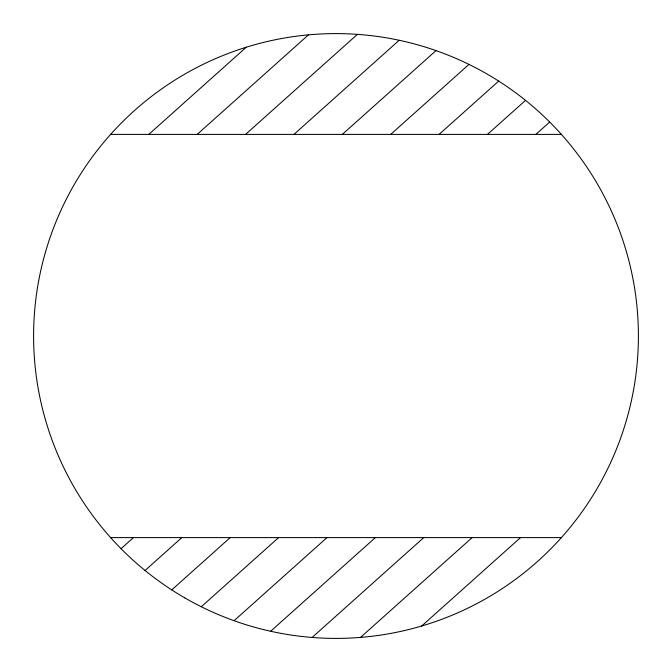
<?xml version="1.0" encoding="UTF-8"?>
<svg xmlns="http://www.w3.org/2000/svg" width="672" height="672" viewBox="0 0 672 672"><rect width="100%" height="100%" fill="white"/><g stroke="black" fill="none" stroke-linecap="round" stroke-linejoin="round"><path stroke-width="1.01" d="M148.789 134.4L246.254 47.225M197.173 134.4L308.465 34.86M245.557 134.4L357.412 34.356M293.941 134.4L399.176 40.27M342.325 134.4L436.002 50.61M390.709 134.4L468.972 64.403M439.093 134.4L498.691 81.094M487.477 134.4L525.529 100.363M535.861 134.4L549.688 122.035M121.044 548.696L133.451 537.6M145.06 570.494L181.835 537.6M171.746 589.898L230.219 537.6M201.298 606.74L278.603 537.6M234.074 620.701L326.987 537.6M270.656 631.26L375.371 537.6M312.11 637.459L423.755 537.6M360.553 637.4L472.139 537.6M421.68 626.01L520.523 537.6M110.603 134.4L561.397 134.4M110.603 537.6L561.397 537.6M184.8 597.887A302.4 302.4 0 0 0 638.4 336A302.4 302.4 0 0 0 184.8 74.113A302.4 302.4 0 0 0 184.8 597.887"/></g></svg>
